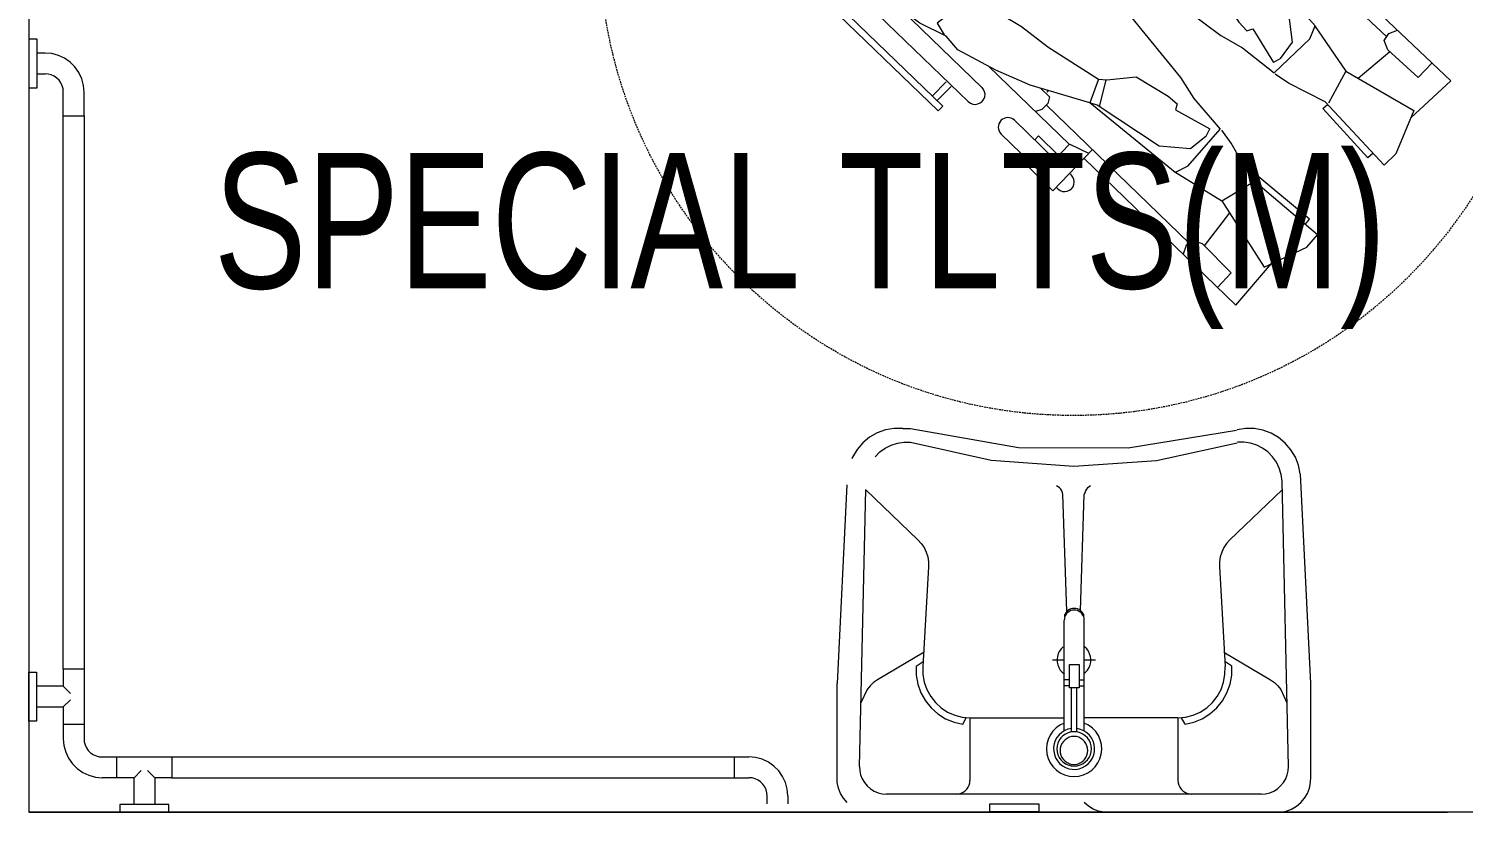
# Model space of a CAD drawing. Header units: millimetres. Extents: x 26027 to 581921, y 7230 to 233891.
# Drawn here: x 512924 to 515043, y 136760 to 137918 of the extents above; entities that cross this region are included whole.
import ezdxf

# ---------------------------------------------------------------- set-up
doc = ezdxf.new("R2010")
doc.units = ezdxf.units.MM
doc.header["$LTSCALE"] = 5
doc.linetypes.add('TRATTEGGIATA', pattern=[0.75, 0.5, -0.25])
doc.layers.get('0').update_dxf_attribs({"color": 252})
for name, color, linetype, lineweight in [('72_EGR_BASE_TEXT', 252, 'Continuous', 5), ('LOADING', 252, 'Continuous', 5), ('SANIT', 252, 'Continuous', 5), ('Walls', 252, 'Continuous', 5)]:
    doc.layers.add(name, color=color, linetype=linetype, lineweight=lineweight)
doc.styles.add('X3G_ENTITY_2587EA', font='swisscl.ttf', dxfattribs={"height": 200})

# ---------------------------------------------------------------- blocks, each defined once
blk = doc.blocks.new('Wheelchair')
for p, q in [((9688.8, 4580.4), (9636.3, 4519)), ((9688.8, 4580.4), (9913.2, 4363.8)), ((9695.9, 4532.4), (9716, 4554.1)), ((9647.3, 4524.1), (9584.2, 4494.7)), ((9709.9, 4426.2), (9647.3, 4524.1)), ((9695.9, 4532.4), (9738.4, 4489.9)), ((9584.2, 4494.7), (9568.2, 4476.7)), ((9698.4, 4444.2), (9735.9, 4492.5)), ((9752.5, 4485), (9762.6, 4492.4)), ((9762.6, 4492.4), (9766.7, 4505.2)), ((9568.2, 4476.7), (9665.9, 4393.6)), ((9738.4, 4489.9), (9752.5, 4485)), ((9968.8, 4285), (9757.7, 4488.8)), ((9586.8, 4461), (9580.1, 4453.2)), ((9580.1, 4453.2), (9656.4, 4390)), ((9709.9, 4426.2), (9663.7, 4398.5)), ((9779.1, 4383.2), (9709.9, 4426.2)), ((9900.5, 4350.6), (9959.2, 4411.4)), ((9951.7, 4408.7), (9954.5, 4406)), ((9959.2, 4411.4), (10010.4, 4361.2)), ((9656.4, 4390), (9661.8, 4397.1)), ((9665.9, 4393.6), (9695.8, 4341.1)), ((9933.8, 4386.5), (9932, 4388.3)), ((9934.6, 4342.8), (9980.6, 4390.4)), ((9452.6, 4357.1), (9469.8, 4373.8)), ((9469.8, 4373.8), (9557.2, 4280)), ((9759.9, 4375.2), (9711.9, 4320.3)), ((9759.9, 4375.2), (9778.4, 4384.2)), ((9778.4, 4384.2), (9904.8, 4281.6)), ((10015.9, 4307.3), (9956.1, 4365)), ((9975.8, 4385.5), (10035.6, 4327.8)), ((9426, 4292.7), (9452.6, 4357.1)), ((9486.4, 4356), (9493.9, 4363)), ((9493.9, 4363), (9560.4, 4289.7)), ((9732.8, 4330.6), (9756, 4349.7)), ((9756, 4349.7), (9802, 4345.5)), ((9802, 4345.5), (9893.6, 4285.1)), ((9934.3, 4342.8), (9906.5, 4356.1)), ((9950.7, 4359.5), (9980.6, 4330.3)), ((10010.4, 4361.2), (10005.8, 4356.5)), ((9695.8, 4341.1), (9709.9, 4321.7)), ((9732.8, 4330.6), (9727.3, 4319.9)), ((9934.7, 4342.9), (10054.3, 4227.4)), ((9980.6, 4330.3), (9986.1, 4336)), ((9371.6, 4248.8), (9430.7, 4303.9)), ((9751.1, 4275.1), (9711.9, 4320.3)), ((9778.1, 4291.7), (9727.3, 4319.9)), ((9526.6, 4234.6), (9426, 4292.7)), ((9526.6, 4234.6), (9552.2, 4282)), ((9560.4, 4289.7), (9553.6, 4283.9)), ((9775.8, 4283), (9778.1, 4291.7)), ((9789, 4271.5), (9775.8, 4283)), ((9890.5, 4287.2), (9880.7, 4247.5)), ((9891.8, 4246.6), (9904.8, 4281.6)), ((9893.6, 4285.1), (9904.8, 4281.6)), ((9904.8, 4281.6), (9992.8, 4255.2)), ((9964, 4272.7), (9966.8, 4282.3)), ((9966.8, 4282.3), (9975.4, 4291.3)), ((9975.4, 4291.3), (9984.9, 4294.4)), ((10121.6, 4286.3), (10128.5, 4293.5)), ((10121.6, 4286.3), (10499.3, 3921.8)), ((10128.5, 4293.5), (10506.2, 3929)), ((9557.2, 4280), (9611, 4252.4)), ((9770.8, 4244.3), (9751.1, 4275.1)), ((9836.1, 4243.1), (9789, 4271.5)), ((9977.3, 4259.9), (9964, 4272.7)), ((9967.7, 4265.7), (9965.5, 4263.4)), ((10489.5, 3888.5), (10084.1, 4279.7)), ((10129.9, 4278.3), (10109.5, 4257.2)), ((10137.1, 4271.4), (10116.7, 4250.3)), ((9371.6, 4248.8), (9598.1, 4034.2)), ((9419.9, 4243.9), (9399.1, 4222.7)), ((9419.9, 4243.9), (9464.3, 4203.2)), ((9508.1, 4245.3), (9461.6, 4205.7)), ((9611, 4252.4), (9631.1, 4239.2)), ((9989.6, 3975.8), (9770.8, 4244.3)), ((9879.4, 4247.6), (9836.1, 4243.1)), ((9891.8, 4246.6), (9879.4, 4247.6)), ((9966.5, 4198.9), (9891.8, 4246.6)), ((9992.8, 4255.2), (10043.4, 4233.2)), ((10183.1, 4143.7), (10063.9, 4258.7)), ((9572.7, 4167.4), (9526.6, 4234.6)), ((9579.9, 4186.9), (9632.5, 4237.3)), ((9623.1, 4216), (9633.6, 4221.9)), ((9679.4, 4200.1), (9632.5, 4237.3)), ((9664, 4172.4), (9633.6, 4221.9)), ((10043.4, 4233.2), (10099.8, 4203.2)), ((9464.3, 4203.2), (9469.8, 4189.4)), ((9623.1, 4216), (9605.2, 4191.9)), ((9711.1, 4181.9), (9679.4, 4200.1)), ((10005.5, 4168.6), (9966.5, 4198.9)), ((10099.8, 4203.2), (10116.9, 4183)), ((9462.9, 4179), (9450.3, 4174.3)), ((9469.8, 4189.4), (9462.9, 4179)), ((9679.2, 3982.3), (9466.2, 4184.1)), ((9579.9, 4186.9), (9571.7, 4168)), ((9605.2, 4191.9), (9611.4, 4146.2)), ((9672.6, 4175.1), (9664, 4172.4)), ((9684.7, 4162.4), (9672.6, 4175.1)), ((9989.1, 3975.3), (9711.1, 4181.9)), ((10116.9, 4183), (10155.6, 4163.8)), ((10130.2, 4164), (10120, 4181.2)), ((9571.7, 4168), (9679.8, 4046.3)), ((9715.1, 4116.7), (9684.7, 4162.4)), ((10047.5, 4143.9), (10005.5, 4168.6)), ((10087.4, 4131), (10130.2, 4164)), ((10155.6, 4163.8), (10251.2, 4093.6)), ((9611.4, 4146.2), (9675.8, 4057.3)), ((9851.9, 4142.1), (9833.2, 4122.2)), ((9849, 4139.2), (9835.9, 4124.9)), ((10087.4, 4131), (10047.5, 4143.9)), ((9712.6, 4073.2), (9715.1, 4116.7)), ((9816.8, 4105.4), (9835.9, 4124.9)), ((10135, 4071.7), (10087.4, 4131)), ((10251.2, 4093.6), (10204.7, 4088.4)), ((10251.2, 4093.6), (10275.8, 4069.8)), ((9673.6, 4060.4), (9712.8, 4071.9)), ((9714.2, 4060.8), (9712.6, 4073.2)), ((10097.7, 4073.5), (9997.2, 3968.1)), ((10187.6, 4070.2), (10097.7, 4073.5)), ((10204.7, 4088.4), (10101.2, 3978.7)), ((10275.8, 4069.8), (10283, 4047)), ((9610.7, 4047.5), (9552.6, 3986.2)), ((9675.8, 4057.3), (9679.8, 4046.3)), ((9714.2, 4060.8), (9679.8, 4046.3)), ((9765.1, 3988.4), (9714.2, 4060.8)), ((10283, 4047), (10281.4, 4032.7)), ((10469.2, 3867.5), (10283.1, 4047.1)), ((9619.9, 4014.1), (9605.4, 4041.3)), ((9679.8, 4046.3), (9710.1, 3959.6)), ((10281.4, 4032.7), (10176, 3886.7)), ((9576.3, 4012.7), (9574.4, 4014.4)), ((9619.9, 4013.8), (9574.4, 3965.8)), ((9619.9, 4013.8), (9740.6, 3899.4)), ((10271, 4018.3), (10309.2, 3981.4)), ((9552.6, 3986.2), (9605, 3937.3)), ((9554.9, 3993.8), (9557.7, 3991.1)), ((9659, 3934.2), (9598.7, 3991.4)), ((9604, 3997), (9634.5, 3968.4)), ((9681.9, 3984.4), (9673.3, 3975.3)), ((9691.3, 3987.6), (9681.9, 3984.4)), ((9704.7, 3974.8), (9691.3, 3987.6)), ((9698.5, 3984.2), (9700.7, 3986.4)), ((9797.1, 3950.8), (9765.1, 3988.4)), ((10294.8, 3967.5), (10259.1, 4001.9)), ((9579.2, 3970.8), (9639.5, 3913.6)), ((9634.5, 3968.4), (9629, 3962.7)), ((9673.3, 3975.3), (9670.6, 3965.7)), ((9896.3, 3862.9), (9997.1, 3968)), ((9989.1, 3975.3), (9986.9, 3977.9)), ((10002.4, 3961.7), (9989.1, 3975.3)), ((9997.1, 3968.1), (9995.9, 3966.7)), ((10002.4, 3961.7), (10003.2, 3962.2)), ((10003.8, 3963), (10017, 3972.2)), ((10017, 3972.2), (10055.4, 3976.6)), ((10055.4, 3976.6), (10092.1, 3970.4)), ((10101.2, 3978.7), (10059.8, 3939.5)), ((10101.2, 3978.7), (10167.6, 3911)), ((10310.6, 3982.9), (10291.2, 3962.7)), ((10291.2, 3962.7), (10369.7, 3886.9)), ((10389.2, 3907.1), (10310.6, 3982.9)), ((9605, 3937.3), (9609.5, 3942)), ((9710.1, 3959.6), (9734.3, 3910)), ((9823.7, 3909.9), (9797.1, 3950.8)), ((9993.9, 3948), (9991.2, 3909.5)), ((10002.4, 3961.7), (9993.9, 3948)), ((10491.3, 3929.5), (10470.9, 3908.4)), ((10499.3, 3921.8), (10506.2, 3929)), ((9734.3, 3910), (9766.8, 3855.1)), ((9838.4, 3870.6), (9823.7, 3909.9)), ((9991.2, 3909.5), (9999, 3873.1)), ((9991.2, 3863.6), (10028.5, 3906.8)), ((10369.7, 3886.9), (10389.2, 3907.1)), ((9830, 3774.5), (9709.7, 3888.4)), ((9689.7, 3867.2), (10098.6, 3479.7)), ((9838.4, 3870.6), (9807.3, 3826.4)), ((9899.8, 3825.8), (9838.4, 3870.6)), ((9886.2, 3755.3), (9991.2, 3863.6)), ((9903.6, 3773.2), (9896.3, 3862.9)), ((9991.2, 3863.6), (10061.7, 3800.3)), ((9693.1, 3821.6), (9713.3, 3842.9)), ((9700.4, 3814.7), (9720.5, 3836)), ((9766.8, 3855.1), (9787.8, 3838.9)), ((9787.8, 3838.9), (9808.6, 3801)), ((9807.3, 3826.4), (9789.7, 3835.8)), ((9684.7, 3829.6), (9677.9, 3822.3)), ((9677.9, 3822.3), (10058.9, 3461.2)), ((9684.7, 3829.6), (10065.8, 3468.5)), ((9808.6, 3801), (9883.1, 3708.7)), ((9945.2, 3681.2), (10086.4, 3793)), ((9883.1, 3708.7), (9886.2, 3755.3)), ((9883.1, 3708.7), (9907.9, 3685.2)), ((9959.2, 3692.3), (9997.7, 3655.7)), ((10011, 3670.7), (9975, 3704.8)), ((9907.9, 3685.2), (9931, 3679)), ((10118.7, 3500.9), (9930.9, 3678.8)), ((9931, 3679), (9945.2, 3681.2)), ((9996.3, 3654.2), (10015.6, 3674.6)), ((10015.6, 3674.6), (10094.8, 3599.5)), ((10075.5, 3579.1), (9996.3, 3654.2)), ((10094.8, 3599.5), (10075.5, 3579.1)), ((10057.7, 3476.1), (10077.9, 3497.4)), ((10065.8, 3468.5), (10058.9, 3461.2))]:
    blk.add_line(p, q)
at = {"color": 30, "linetype": 'TRATTEGGIATA'}
blk.add_circle((9928.9, 4043.3), 700, dxfattribs=at)
for centre, radius, start, end in [((9941.8, 4398.5), 14.2, 46.0147, 226.0147), ((10025.7, 4317.5), 14.2, 226.0147, 46.0147), ((10074, 4269.2), 14.6, 46.0147, 226.0147), ((9564.6, 4004.1), 14.2, 46.5424, 226.5424), ((9694.4, 4260), 626.4, 320.2511, 335.2615), ((9694.4, 4260), 616.4, 321.5411, 333.0972), ((9649.3, 3923.9), 14.2, 226.5424, 46.5424), ((10097.1, 3872.9), 80.1, 316.0147, 28.3763), ((9699.7, 3877.8), 14.6, 46.5424, 226.5424), ((10479.4, 3878), 14.6, 226.0147, 46.0147), ((10096.6, 3872.4), 80.1, 244.1807, 316.5424), ((9692, 4257.4), 626.4, 297.2956, 312.306), ((9692, 4257.4), 616.4, 299.4599, 311.0159), ((10108.7, 3490.3), 14.6, 226.5424, 46.5424)]:
    blk.add_arc(centre, radius, start, end)

msp = doc.modelspace()

# ---------------------------------------------------------------- linework, layer by layer
at = {"layer": 'SANIT'}
for p, q in [((512936.2, 137902.2, 0), (512924.5, 137902.2, 0)), ((512924.5, 137830.2, 0), (512924.5, 137902.2, 0)), ((512936.2, 137830.2, 0), (512936.2, 137902.2, 0)), ((512947.9, 137881.5, 0), (512936.2, 137881.5, 0)), ((512957.9, 137880.7, 0), (512947.9, 137881.5, 0)), ((512967.6, 137878.1, 0), (512957.9, 137880.7, 0)), ((512976.7, 137873.8, 0), (512967.6, 137878.1, 0)), ((512984.9, 137868.1, 0), (512976.7, 137873.8, 0)), ((512936.2, 137850.9, 0), (512947.9, 137850.9, 0)), ((512952.6, 137850.5, 0), (512947.9, 137850.9, 0)), ((512957.1, 137849.3, 0), (512952.6, 137850.5, 0)), ((512961.4, 137847.3, 0), (512957.1, 137849.3, 0)), ((512992, 137861, 0), (512984.9, 137868.1, 0)), ((512997.8, 137852.7, 0), (512992, 137861, 0)), ((513002, 137843.6, 0), (512997.8, 137852.7, 0)), ((512924.5, 137830.2, 0), (512936.2, 137830.2, 0)), ((512965.3, 137844.6, 0), (512961.4, 137847.3, 0)), ((512968.6, 137841.3, 0), (512965.3, 137844.6, 0)), ((512971.3, 137837.4, 0), (512968.6, 137841.3, 0)), ((512973.3, 137833.2, 0), (512971.3, 137837.4, 0)), ((512974.5, 137828.6, 0), (512973.3, 137833.2, 0)), ((512974.9, 137823.9, 0), (512974.5, 137828.6, 0)), ((513004.6, 137833.9, 0), (513002, 137843.6, 0)), ((513005.5, 137823.9, 0), (513004.6, 137833.9, 0)), ((512974.9, 137788.8, 0), (512974.9, 137823.9, 0)), ((513005.5, 137788.8, 0), (513005.5, 137823.9, 0)), ((512974.9, 137788.8, 0), (513005.5, 137788.8, 0)), ((512974.9, 136971.6, 0), (512974.9, 137788.8, 0)), ((513005.5, 137788.8, 0), (513005.5, 136869, 0)), ((514176.9, 137320.5, 0), (514165.6, 137314.1, 0)), ((514189.1, 137324.9, 0), (514176.9, 137320.5, 0)), ((514201.9, 137327.1, 0), (514189.1, 137324.9, 0)), ((514214.8, 137327.1, 0), (514201.9, 137327.1, 0)), ((514214.8, 137327, 0), (514226, 137327, 0)), ((514226, 137327, 0), (514385.6, 137299.1, 0)), ((514547.7, 137298.3, 0), (514707.6, 137324.8, 0)), ((514721.1, 137327.1, 0), (514708.4, 137325, 0)), ((514733.9, 137327, 0), (514721.1, 137327.1, 0)), ((514746.6, 137324.7, 0), (514733.9, 137327, 0)), ((514758.7, 137320.3, 0), (514746.6, 137324.7, 0)), ((514769.8, 137313.9, 0), (514758.7, 137320.3, 0)), ((514155.6, 137305.9, 0), (514147.2, 137296, 0)), ((514165.6, 137314.1, 0), (514155.6, 137305.9, 0)), ((514188.8, 137298.2, 0), (514197.5, 137302.6, 0)), ((514197.5, 137302.6, 0), (514206.8, 137305.5, 0)), ((514206.8, 137305.5, 0), (514216.4, 137306.9, 0)), ((514216.4, 137306.9, 0), (514226.1, 137306.7, 0)), ((514226.1, 137306.7, 0), (514345.4, 137280.2, 0)), ((514385.6, 137299.1, 0), (514547.7, 137298.3, 0)), ((514589.2, 137279.9, 0), (514708.6, 137306, 0)), ((514708.6, 137306, 0), (514708.6, 137306, 0)), ((514718.6, 137306.9, 0), (514708.9, 137306.7, 0)), ((514728.2, 137305.5, 0), (514718.6, 137306.9, 0)), ((514737.5, 137302.6, 0), (514728.2, 137305.5, 0)), ((514746.2, 137298.2, 0), (514737.5, 137302.6, 0)), ((514779.7, 137305.6, 0), (514769.8, 137313.9, 0)), ((514788, 137295.8, 0), (514779.7, 137305.6, 0)), ((514140.6, 137284.9, 0), (514139.5, 137282.1, 0)), ((514147.2, 137296, 0), (514140.6, 137284.9, 0)), ((514174.1, 137285.4, 0), (514181, 137292.4, 0)), ((514181, 137292.4, 0), (514188.8, 137298.2, 0)), ((514345.4, 137280.2, 0), (514467.3, 137271.3, 0)), ((514467.3, 137271.3, 0), (514589.2, 137279.9, 0)), ((514754.1, 137292.4, 0), (514746.2, 137298.2, 0)), ((514760.9, 137285.4, 0), (514754.1, 137292.4, 0)), ((514766.5, 137277.4, 0), (514760.9, 137285.4, 0)), ((514770.8, 137268.5, 0), (514766.5, 137277.4, 0)), ((514794.5, 137284.7, 0), (514788, 137295.8, 0)), ((514799.1, 137272.7, 0), (514794.5, 137284.7, 0)), ((514773.6, 137259.1, 0), (514770.8, 137268.5, 0)), ((514774.9, 137249.3, 0), (514773.6, 137259.1, 0)), ((514801.5, 137260.1, 0), (514799.1, 137272.7, 0)), ((514817.4, 136950.6, 0), (514802.3, 137259.6, 0)), ((514132, 137244, 0), (514117.6, 136950.6, 0)), ((514150.8, 136828, 0), (514159.9, 137237.2, 0)), ((514159.9, 137236.7, 0), (514237.1, 137162.9, 0)), ((514444, 137241.1, 0), (514441.5, 137242.4, 0)), ((514446.1, 137239.3, 0), (514444, 137241.1, 0)), ((514447.9, 137237.3, 0), (514446.1, 137239.3, 0)), ((514449.4, 137234.9, 0), (514447.9, 137237.3, 0)), ((514450.4, 137232.3, 0), (514449.4, 137234.9, 0)), ((514484.4, 137234.9, 0), (514483.4, 137232.3, 0)), ((514485.9, 137237.3, 0), (514484.4, 137234.9, 0)), ((514487.7, 137239.3, 0), (514485.9, 137237.3, 0)), ((514489.8, 137241.1, 0), (514487.7, 137239.3, 0)), ((514492.2, 137242.4, 0), (514489.8, 137241.1, 0)), ((514775.2, 137236.7, 0), (514697.9, 137162.9, 0)), ((514784.2, 136828, 0), (514774.9, 137249.3, 0)), ((514450.9, 137229.6, 0), (514450.4, 137232.3, 0)), ((514457.1, 137057.3, 0), (514450.9, 137229.5, 0)), ((514477.1, 137058.3, 0), (514482.8, 137229.5, 0)), ((514483.4, 137232.3, 0), (514482.8, 137229.6, 0)), ((514237.1, 137162.9, 0), (514242.1, 137157.4, 0)), ((514242.1, 137157.4, 0), (514246.2, 137151.3, 0)), ((514246.2, 137151.3, 0), (514249.4, 137144.6, 0)), ((514688.8, 137151.3, 0), (514685.7, 137144.6, 0)), ((514692.9, 137157.4, 0), (514688.8, 137151.3, 0)), ((514697.9, 137162.9, 0), (514692.9, 137157.4, 0)), ((514249.4, 137144.6, 0), (514251.6, 137137.5, 0)), ((514251.6, 137137.5, 0), (514252.7, 137130.1, 0)), ((514252.7, 137130.1, 0), (514252.7, 137122.7, 0)), ((514682.4, 137130.1, 0), (514682.3, 137122.7, 0)), ((514683.5, 137137.5, 0), (514682.4, 137130.1, 0)), ((514685.7, 137144.6, 0), (514683.5, 137137.5, 0)), ((514252.7, 137122.7, 0), (514244.3, 136975.4, 0)), ((514682.3, 137122.7, 0), (514690.7, 136975.4, 0)), ((514453.4, 137046.7, 0), (514453.2, 137044.1, 0)), ((514454, 137049.2, 0), (514453.4, 137046.7, 0)), ((514455.2, 137054.4, 0), (514454, 137052.2, 0)), ((514454, 137049, 0), (514454, 137052.2, 0)), ((514455.1, 137051.6, 0), (514454, 137049.2, 0)), ((514456.6, 137053.7, 0), (514455.1, 137051.6, 0)), ((514456.7, 137056.4, 0), (514455.2, 137054.4, 0)), ((514458.4, 137055.5, 0), (514456.6, 137053.7, 0)), ((514458.5, 137058.2, 0), (514456.7, 137056.4, 0)), ((514460.6, 137057, 0), (514458.4, 137055.5, 0)), ((514460.7, 137059.6, 0), (514458.5, 137058.2, 0)), ((514462.9, 137058.1, 0), (514460.6, 137057, 0)), ((514463, 137060.6, 0), (514460.7, 137059.6, 0)), ((514465.4, 137058.7, 0), (514462.9, 137058.1, 0)), ((514465.4, 137061.2, 0), (514463, 137060.6, 0)), ((514468, 137061.4, 0), (514465.4, 137061.2, 0)), ((514468, 137059, 0), (514465.4, 137058.7, 0)), ((514470.5, 137061.2, 0), (514468, 137061.4, 0)), ((514470.5, 137058.7, 0), (514468, 137059, 0)), ((514473, 137060.6, 0), (514470.5, 137061.2, 0)), ((514473, 137058.1, 0), (514470.5, 137058.7, 0)), ((514475.3, 137059.6, 0), (514473, 137060.6, 0)), ((514475.4, 137057, 0), (514473, 137058.1, 0)), ((514477.4, 137058.2, 0), (514475.3, 137059.6, 0)), ((514477.5, 137055.5, 0), (514475.4, 137057, 0)), ((514479.2, 137056.4, 0), (514477.4, 137058.2, 0)), ((514479.3, 137053.7, 0), (514477.5, 137055.5, 0)), ((514480.8, 137054.4, 0), (514479.2, 137056.4, 0)), ((514480.8, 137051.6, 0), (514479.3, 137053.7, 0)), ((514482, 137052.2, 0), (514480.8, 137054.4, 0)), ((514481.9, 137049.2, 0), (514480.8, 137051.6, 0)), ((514482.6, 137046.7, 0), (514481.9, 137049.2, 0)), ((514482, 137049, 0), (514482, 137052.2, 0)), ((514482.8, 137044.1, 0), (514482.6, 137046.7, 0)), ((514482.8, 136880.3, 0), (514482.8, 137044.1, 0)), ((514453.1, 136880.5, 0), (514453.2, 137043.6, 0)), ((514448.8, 137001.8, 0), (514446.2, 136998.4, 0)), ((514451.8, 137004.7, 0), (514448.8, 137001.8, 0)), ((514486.3, 137001.7, 0), (514483.3, 137004.6, 0)), ((514246.3, 136996.9, 0), (514177.2, 136955.9, 0)), ((514234.4, 136976.3, 0), (514244.8, 136983.1, 0)), ((514435.8, 136985.3, 0), (514453.1, 136985.3, 0)), ((514443.1, 136990.5, 0), (514442.5, 136986.3, 0)), ((514442.5, 136986.3, 0), (514442.7, 136982.1, 0)), ((514442.7, 136982.1, 0), (514443.6, 136978, 0)), ((514444.3, 136994.6, 0), (514443.1, 136990.5, 0)), ((514446.2, 136998.4, 0), (514444.3, 136994.6, 0)), ((514482.1, 136985.3, 0), (514499.3, 136985.3, 0)), ((514488.9, 136998.3, 0), (514486.3, 137001.7, 0)), ((514490.7, 136994.5, 0), (514488.9, 136998.3, 0)), ((514492, 136990.4, 0), (514490.7, 136994.5, 0)), ((514491.4, 136977.9, 0), (514492.3, 136982, 0)), ((514492.5, 136986.2, 0), (514492, 136990.4, 0)), ((514492.3, 136982, 0), (514492.5, 136986.2, 0)), ((514688.7, 136996.9, 0), (514757.8, 136955.9, 0)), ((514700.7, 136976.3, 0), (514690.2, 136983.1, 0)), ((512923.8, 136895.1, 0), (512923.8, 136967.1, 0)), ((512923.8, 136967.1, 0), (512935.5, 136967.1, 0)), ((512935.5, 136967.1, 0), (512935.5, 136895.1, 0)), ((512974.9, 136971.6, 0), (512974.9, 136946.4, 0)), ((513005.5, 136971.6, 0), (512974.9, 136971.6, 0)), ((514234.4, 136976.3, 0), (514234.6, 136962.8, 0)), ((514234.6, 136962.8, 0), (514237, 136949.4, 0)), ((514244.3, 136975.4, 0), (514244.5, 136963.8, 0)), ((514244.5, 136963.8, 0), (514246.5, 136952.4, 0)), ((514443.6, 136978, 0), (514445.2, 136974, 0)), ((514445.2, 136974, 0), (514447.4, 136970.4, 0)), ((514447.4, 136970.4, 0), (514450.2, 136967.2, 0)), ((514450.2, 136967.2, 0), (514453.5, 136964.6, 0)), ((514460.8, 136944.3, 0), (514460.8, 136978.4, 0)), ((514460.8, 136978.4, 0), (514475.1, 136978.4, 0)), ((514475.1, 136978.4, 0), (514475.1, 136944.3, 0)), ((514482.1, 136965.3, 0), (514484.8, 136967.2, 0)), ((514484.8, 136967.2, 0), (514487.6, 136970.3, 0)), ((514487.6, 136970.3, 0), (514489.8, 136973.9, 0)), ((514489.8, 136973.9, 0), (514491.4, 136977.9, 0)), ((514688.5, 136952.4, 0), (514690.5, 136963.8, 0)), ((514690.5, 136963.8, 0), (514690.7, 136975.4, 0)), ((514698.1, 136949.4, 0), (514700.5, 136962.8, 0)), ((514700.5, 136962.8, 0), (514700.7, 136976.3, 0)), ((512974.9, 136946.4, 0), (512935.5, 136946.4, 0)), ((512974.9, 136946.4, 0), (512985.7, 136935.6, 0)), ((514117.6, 136812.5, 0), (514117.6, 136950.6, 0)), ((514162.1, 136941.4, 0), (514152.9, 136922, 0)), ((514166.4, 136947, 0), (514162.1, 136941.4, 0)), ((514171.4, 136951.9, 0), (514166.4, 136947, 0)), ((514177.2, 136955.9, 0), (514171.4, 136951.9, 0)), ((514237, 136949.4, 0), (514241.5, 136936.7, 0)), ((514246.5, 136952.4, 0), (514250.4, 136941.5, 0)), ((514250.4, 136941.5, 0), (514255.9, 136931.3, 0)), ((514460.8, 136955.9, 0), (514452.8, 136955.9, 0)), ((514460.8, 136947, 0), (514452.8, 136947, 0)), ((514475.1, 136944.3, 0), (514460.8, 136944.3, 0)), ((514463.8, 136879.3, 0), (514463.8, 136944.3, 0)), ((514471.8, 136879.3, 0), (514471.8, 136944.3, 0)), ((514475.1, 136955.9, 0), (514482.8, 136955.9, 0)), ((514475.1, 136947, 0), (514482.8, 136947, 0)), ((514679.1, 136931.3, 0), (514684.7, 136941.5, 0)), ((514684.7, 136941.5, 0), (514688.5, 136952.4, 0)), ((514693.5, 136936.7, 0), (514698.1, 136949.4, 0)), ((514757.8, 136955.9, 0), (514763.6, 136951.9, 0)), ((514763.6, 136951.9, 0), (514768.6, 136947, 0)), ((514768.6, 136947, 0), (514772.9, 136941.4, 0)), ((514772.9, 136941.4, 0), (514782.1, 136922, 0)), ((514817.4, 136812.5, 0), (514817.4, 136950.6, 0)), ((512974.9, 136915.8, 0), (512985.7, 136926.6, 0)), ((514241.5, 136936.7, 0), (514248.1, 136924.9, 0)), ((514248.1, 136924.9, 0), (514256.6, 136914.4, 0)), ((514255.9, 136931.3, 0), (514263, 136922.3, 0)), ((514263, 136922.3, 0), (514271.4, 136914.5, 0)), ((514663.6, 136914.5, 0), (514672.1, 136922.3, 0)), ((514672.1, 136922.3, 0), (514679.1, 136931.3, 0)), ((514678.4, 136914.4, 0), (514686.9, 136924.9, 0)), ((514686.9, 136924.9, 0), (514693.5, 136936.7, 0)), ((512935.5, 136915.8, 0), (512974.9, 136915.8, 0)), ((512974.9, 136915.8, 0), (512974.9, 136890.6, 0)), ((514256.6, 136914.4, 0), (514266.6, 136905.5, 0)), ((514266.6, 136905.5, 0), (514278, 136898.4, 0)), ((514271.4, 136914.5, 0), (514281, 136908.2, 0)), ((514278, 136898.4, 0), (514290.4, 136893.3, 0)), ((514281, 136908.2, 0), (514291.5, 136903.6, 0)), ((514291.5, 136903.6, 0), (514302.5, 136900.8, 0)), ((514302.5, 136900.8, 0), (514313.9, 136899.8, 0)), ((514303.4, 136890.4, 0), (514308.5, 136900, 0)), ((514313.9, 136899.8, 0), (514313.9, 136807.4, 0)), ((514313.9, 136899.8, 0), (514453.1, 136899.8, 0)), ((514621.1, 136899.8, 0), (514482.1, 136899.8, 0)), ((514621.1, 136899.8, 0), (514632.5, 136900.8, 0)), ((514621.1, 136899.8, 0), (514621.1, 136807.4, 0)), ((514631.6, 136890.4, 0), (514626.5, 136900, 0)), ((514632.5, 136900.8, 0), (514643.5, 136903.6, 0)), ((514643.5, 136903.6, 0), (514654, 136908.2, 0)), ((514644.6, 136893.3, 0), (514657, 136898.4, 0)), ((514654, 136908.2, 0), (514663.6, 136914.5, 0)), ((514657, 136898.4, 0), (514668.4, 136905.5, 0)), ((514668.4, 136905.5, 0), (514678.4, 136914.4, 0)), ((512935.5, 136895.1, 0), (512923.8, 136895.1, 0)), ((512974.9, 136890.6, 0), (513005.5, 136890.6, 0)), ((512974.9, 136890.6, 0), (512974.9, 136869, 0)), ((514290.4, 136893.3, 0), (514303.5, 136890.4, 0)), ((514436.2, 136879.9, 0), (514432.2, 136874.1, 0)), ((514441.2, 136885, 0), (514436.2, 136879.9, 0)), ((514446.9, 136889.1, 0), (514441.2, 136885, 0)), ((514445.7, 136874.7, 0), (514442.4, 136870.6, 0)), ((514449.5, 136878.2, 0), (514445.7, 136874.7, 0)), ((514453.3, 136892.1, 0), (514446.9, 136889.1, 0)), ((514453.9, 136880.9, 0), (514449.5, 136878.2, 0)), ((514454.9, 136875.9, 0), (514451.3, 136873.4, 0)), ((514458.7, 136882.9, 0), (514453.9, 136880.9, 0)), ((514459, 136877.8, 0), (514454.9, 136875.9, 0)), ((514463.8, 136884, 0), (514458.7, 136882.9, 0)), ((514463.3, 136878.9, 0), (514459, 136877.8, 0)), ((514467.8, 136879.3, 0), (514463.3, 136878.9, 0)), ((514472.2, 136878.9, 0), (514467.8, 136879.3, 0)), ((514476.6, 136877.8, 0), (514472.2, 136878.9, 0)), ((514472.4, 136884, 0), (514472.4, 136884, 0)), ((514477.4, 136882.7, 0), (514472.4, 136884, 0)), ((514480.6, 136875.9, 0), (514476.6, 136877.8, 0)), ((514482.2, 136880.7, 0), (514477.4, 136882.7, 0)), ((514484.3, 136873.4, 0), (514480.6, 136875.9, 0)), ((514486.5, 136877.8, 0), (514482.2, 136880.7, 0)), ((514482.8, 136891.9, 0), (514482.8, 136891.9, 0)), ((514489.1, 136888.8, 0), (514482.8, 136891.9, 0)), ((514490.3, 136874.3, 0), (514486.5, 136877.8, 0)), ((514494.8, 136884.6, 0), (514489.1, 136888.8, 0)), ((514499.7, 136879.5, 0), (514494.8, 136884.6, 0)), ((514503.6, 136873.6, 0), (514499.7, 136879.5, 0)), ((514631.6, 136890.4, 0), (514644.6, 136893.3, 0)), ((512974.9, 136869, 0), (512975.8, 136859, 0)), ((512975.8, 136859, 0), (512978.4, 136849.3, 0)), ((513005.5, 136869, 0), (513005.9, 136864.3, 0)), ((513005.9, 136864.3, 0), (513007.1, 136859.8, 0)), ((513007.1, 136859.8, 0), (513009.1, 136855.5, 0)), ((513009.1, 136855.5, 0), (513011.8, 136851.6, 0)), ((514427.5, 136860.8, 0), (514426.9, 136853.8, 0)), ((514426.9, 136853.8, 0), (514427.6, 136846.7, 0)), ((514429.3, 136867.7, 0), (514427.5, 136860.8, 0)), ((514432.2, 136874.1, 0), (514429.3, 136867.7, 0)), ((514438.3, 136861.2, 0), (514437.5, 136856, 0)), ((514437.5, 136856, 0), (514437.6, 136850.8, 0)), ((514440, 136866.1, 0), (514438.3, 136861.2, 0)), ((514442.4, 136870.6, 0), (514440, 136866.1, 0)), ((514442.5, 136858.4, 0), (514442.1, 136854, 0)), ((514442.1, 136854, 0), (514442.5, 136849.6, 0)), ((514443.7, 136862.6, 0), (514442.5, 136858.4, 0)), ((514445.6, 136866.6, 0), (514443.7, 136862.6, 0)), ((514448.1, 136870.3, 0), (514445.6, 136866.6, 0)), ((514447.4, 136855.1, 0), (514447.1, 136851.5, 0)), ((514448.3, 136858.6, 0), (514447.4, 136855.1, 0)), ((514451.3, 136873.4, 0), (514448.1, 136870.3, 0)), ((514449.8, 136861.9, 0), (514448.3, 136858.6, 0)), ((514451.9, 136864.9, 0), (514449.8, 136861.9, 0)), ((514454.4, 136867.4, 0), (514451.9, 136864.9, 0)), ((514457.3, 136869.5, 0), (514454.4, 136867.4, 0)), ((514460.5, 136871, 0), (514457.3, 136869.5, 0)), ((514464, 136872, 0), (514460.5, 136871, 0)), ((514467.5, 136872.3, 0), (514464, 136872, 0)), ((514471.1, 136872, 0), (514467.5, 136872.3, 0)), ((514474.5, 136871, 0), (514471.1, 136872, 0)), ((514477.7, 136869.5, 0), (514474.5, 136871, 0)), ((514480.6, 136867.4, 0), (514477.7, 136869.5, 0)), ((514483.1, 136864.9, 0), (514480.6, 136867.4, 0)), ((514485.2, 136861.9, 0), (514483.1, 136864.9, 0)), ((514487.4, 136870.3, 0), (514484.3, 136873.4, 0)), ((514486.7, 136858.6, 0), (514485.2, 136861.9, 0)), ((514487.6, 136855.1, 0), (514486.7, 136858.6, 0)), ((514490, 136866.6, 0), (514487.4, 136870.3, 0)), ((514487.9, 136851.5, 0), (514487.6, 136855.1, 0)), ((514491.9, 136862.6, 0), (514490, 136866.6, 0)), ((514493.5, 136870.1, 0), (514490.3, 136874.3, 0)), ((514493, 136858.4, 0), (514491.9, 136862.6, 0)), ((514493.4, 136854, 0), (514493, 136858.4, 0)), ((514493, 136849.6, 0), (514493.4, 136854, 0)), ((514495.8, 136865.5, 0), (514493.5, 136870.1, 0)), ((514497.4, 136860.6, 0), (514495.8, 136865.5, 0)), ((514498.1, 136855.4, 0), (514497.4, 136860.6, 0)), ((514497.9, 136850.2, 0), (514498.1, 136855.4, 0)), ((514506.4, 136867.1, 0), (514503.6, 136873.6, 0)), ((514508.1, 136860.3, 0), (514506.4, 136867.1, 0)), ((514508.6, 136853.2, 0), (514508.1, 136860.3, 0)), ((512978.4, 136849.3, 0), (512982.6, 136840.2, 0)), ((512982.6, 136840.2, 0), (512988.4, 136832, 0)), ((513011.8, 136851.6, 0), (513015.1, 136848.3, 0)), ((513015.1, 136848.3, 0), (513019, 136845.6, 0)), ((513019, 136845.6, 0), (513023.3, 136843.6, 0)), ((513023.3, 136843.6, 0), (513027.8, 136842.4, 0)), ((513027.8, 136842.4, 0), (513032.5, 136842, 0)), ((513032.5, 136842, 0), (513135.1, 136842, 0)), ((513054.1, 136811.4, 0), (513054.1, 136842, 0)), ((513135.1, 136842, 0), (513135.1, 136811.4, 0)), ((513135.1, 136842, 0), (513965.8, 136842, 0)), ((513965.8, 136842, 0), (513987.4, 136842, 0)), ((513965.8, 136842, 0), (513965.8, 136811.6, 0)), ((513997.4, 136841.1, 0), (513987.4, 136842, 0)), ((514007.1, 136838.5, 0), (513997.4, 136841.1, 0)), ((514016.2, 136834.3, 0), (514007.1, 136838.5, 0)), ((514024.5, 136828.5, 0), (514016.2, 136834.3, 0)), ((514427.6, 136846.7, 0), (514429.4, 136839.9, 0)), ((514429.4, 136839.9, 0), (514432.4, 136833.5, 0)), ((514432.4, 136833.5, 0), (514436.5, 136827.7, 0)), ((514437.6, 136850.8, 0), (514438.6, 136845.7, 0)), ((514438.6, 136845.7, 0), (514440.4, 136840.9, 0)), ((514440.4, 136840.9, 0), (514443.1, 136836.4, 0)), ((514442.5, 136849.6, 0), (514443.7, 136845.3, 0)), ((514443.1, 136836.4, 0), (514446.4, 136832.4, 0)), ((514443.7, 136845.3, 0), (514445.6, 136841.3, 0)), ((514445.6, 136841.3, 0), (514448.1, 136837.7, 0)), ((514446.4, 136832.4, 0), (514450.4, 136829.1, 0)), ((514447.1, 136851.5, 0), (514447.4, 136847.9, 0)), ((514447.4, 136847.9, 0), (514448.3, 136844.5, 0)), ((514448.1, 136837.7, 0), (514451.3, 136834.6, 0)), ((514448.3, 136844.5, 0), (514449.8, 136841.2, 0)), ((514449.8, 136841.2, 0), (514451.9, 136838.2, 0)), ((514451.3, 136834.6, 0), (514454.9, 136832, 0)), ((514451.9, 136838.2, 0), (514454.4, 136835.7, 0)), ((514454.4, 136835.7, 0), (514457.3, 136833.6, 0)), ((514457.3, 136833.6, 0), (514460.5, 136832.1, 0)), ((514474.5, 136832.1, 0), (514477.7, 136833.6, 0)), ((514477.7, 136833.6, 0), (514480.6, 136835.7, 0)), ((514480.6, 136835.7, 0), (514483.1, 136838.2, 0)), ((514480.6, 136832, 0), (514484.3, 136834.6, 0)), ((514483.1, 136838.2, 0), (514485.2, 136841.2, 0)), ((514484.3, 136834.6, 0), (514487.4, 136837.7, 0)), ((514485.2, 136841.2, 0), (514486.7, 136844.5, 0)), ((514486.7, 136844.5, 0), (514487.6, 136847.9, 0)), ((514487.4, 136837.7, 0), (514490, 136841.3, 0)), ((514487.6, 136847.9, 0), (514487.9, 136851.5, 0)), ((514488.7, 136832, 0), (514492.1, 136835.9, 0)), ((514490, 136841.3, 0), (514491.9, 136845.3, 0)), ((514491.9, 136845.3, 0), (514493, 136849.6, 0)), ((514492.1, 136835.9, 0), (514494.9, 136840.3, 0)), ((514494.9, 136840.3, 0), (514496.8, 136845.1, 0)), ((514496.8, 136845.1, 0), (514497.9, 136850.2, 0)), ((514498.7, 136827.3, 0), (514502.8, 136833.1, 0)), ((514502.8, 136833.1, 0), (514505.9, 136839.4, 0)), ((514505.9, 136839.4, 0), (514507.9, 136846.2, 0)), ((514507.9, 136846.2, 0), (514508.6, 136853.2, 0)), ((512988.4, 136832, 0), (512995.5, 136824.9, 0)), ((512995.5, 136824.9, 0), (513003.7, 136819.1, 0)), ((513003.7, 136819.1, 0), (513012.8, 136814.9, 0)), ((513012.8, 136814.9, 0), (513022.5, 136812.3, 0)), ((513022.5, 136812.3, 0), (513032.5, 136811.4, 0)), ((513054.1, 136811.4, 0), (513032.5, 136811.4, 0)), ((513079.3, 136811.4, 0), (513054.1, 136811.4, 0)), ((513079.3, 136811.4, 0), (513090.1, 136822.2, 0)), ((513079.3, 136772, 0), (513079.3, 136811.4, 0)), ((513109.9, 136811.4, 0), (513099.1, 136822.2, 0)), ((513109.9, 136811.4, 0), (513109.9, 136772, 0)), ((513135.1, 136811.4, 0), (513109.9, 136811.4, 0)), ((513135.1, 136811.4, 0), (513965.8, 136811.4, 0)), ((513965.8, 136811.4, 0), (513987.4, 136811.4, 0)), ((513992.1, 136811, 0), (513987.4, 136811.4, 0)), ((514031.5, 136821.4, 0), (514024.5, 136828.5, 0)), ((514037.3, 136813.2, 0), (514031.5, 136821.4, 0)), ((514041.6, 136804.1, 0), (514037.3, 136813.2, 0)), ((514118, 136804.2, 0), (514117.6, 136812.5, 0)), ((514150.8, 136828, 0), (514151.1, 136821.7, 0)), ((514151.1, 136821.7, 0), (514152.5, 136815.5, 0)), ((514152.5, 136815.5, 0), (514154.9, 136809.5, 0)), ((514436.5, 136827.7, 0), (514441.5, 136822.7, 0)), ((514441.5, 136822.7, 0), (514447.3, 136818.7, 0)), ((514447.3, 136818.7, 0), (514453.7, 136815.7, 0)), ((514450.4, 136829.1, 0), (514454.9, 136826.5, 0)), ((514453.7, 136815.7, 0), (514460.5, 136813.8, 0)), ((514454.9, 136832, 0), (514459, 136830.2, 0)), ((514454.9, 136826.5, 0), (514459.8, 136824.7, 0)), ((514459, 136830.2, 0), (514463.3, 136829, 0)), ((514459.8, 136824.7, 0), (514464.9, 136823.8, 0)), ((514460.5, 136832.1, 0), (514464, 136831.1, 0)), ((514460.5, 136813.8, 0), (514467.5, 136813.1, 0)), ((514463.3, 136829, 0), (514467.8, 136828.6, 0)), ((514464, 136831.1, 0), (514467.5, 136830.8, 0)), ((514464.9, 136823.8, 0), (514470.1, 136823.7, 0)), ((514467.5, 136830.8, 0), (514471.1, 136831.1, 0)), ((514467.5, 136813.1, 0), (514474.5, 136813.7, 0)), ((514467.8, 136828.6, 0), (514472.2, 136829, 0)), ((514470.1, 136823.7, 0), (514475.2, 136824.6, 0)), ((514471.1, 136831.1, 0), (514474.5, 136832.1, 0)), ((514472.2, 136829, 0), (514476.6, 136830.2, 0)), ((514474.5, 136813.7, 0), (514481.4, 136815.5, 0)), ((514475.2, 136824.6, 0), (514480.1, 136826.3, 0)), ((514476.6, 136830.2, 0), (514480.6, 136832, 0)), ((514480.1, 136826.3, 0), (514484.6, 136828.8, 0)), ((514481.4, 136815.5, 0), (514487.8, 136818.4, 0)), ((514484.6, 136828.8, 0), (514488.7, 136832, 0)), ((514487.8, 136818.4, 0), (514493.7, 136822.4, 0)), ((514493.7, 136822.4, 0), (514498.7, 136827.3, 0)), ((514780.2, 136809.5, 0), (514782.5, 136815.5, 0)), ((514782.5, 136815.5, 0), (514783.9, 136821.7, 0)), ((514783.9, 136821.7, 0), (514784.2, 136828, 0)), ((514817, 136804.1, 0), (514817.4, 136812.5, 0)), ((513996.7, 136809.8, 0), (513992.1, 136811, 0)), ((514000.9, 136807.8, 0), (513996.7, 136809.8, 0)), ((514004.8, 136805.1, 0), (514000.9, 136807.8, 0)), ((514008.1, 136801.8, 0), (514004.8, 136805.1, 0)), ((514010.8, 136797.9, 0), (514008.1, 136801.8, 0)), ((514012.8, 136793.6, 0), (514010.8, 136797.9, 0)), ((514014, 136789.1, 0), (514012.8, 136793.6, 0)), ((514044.2, 136794.4, 0), (514041.6, 136804.1, 0)), ((514045, 136784.4, 0), (514044.2, 136794.4, 0)), ((514119.8, 136795.9, 0), (514118, 136804.2, 0)), ((514122.9, 136788.1, 0), (514119.8, 136795.9, 0)), ((514154.9, 136809.5, 0), (514158.1, 136804.1, 0)), ((514158.1, 136804.1, 0), (514162.2, 136799.2, 0)), ((514162.2, 136799.2, 0), (514167, 136795, 0)), ((514167, 136795, 0), (514172.4, 136791.6, 0)), ((514172.4, 136791.6, 0), (514178.2, 136789.2, 0)), ((514303.9, 136789.9, 0), (514306.8, 136791.9, 0)), ((514306.8, 136791.9, 0), (514309.2, 136794.4, 0)), ((514309.2, 136794.4, 0), (514311.2, 136797.3, 0)), ((514311.2, 136797.3, 0), (514312.7, 136800.5, 0)), ((514312.7, 136800.5, 0), (514313.6, 136803.9, 0)), ((514313.6, 136803.9, 0), (514313.9, 136807.4, 0)), ((514621.1, 136807.4, 0), (514621.4, 136803.9, 0)), ((514621.4, 136803.9, 0), (514622.3, 136800.5, 0)), ((514622.3, 136800.5, 0), (514623.8, 136797.3, 0)), ((514623.8, 136797.3, 0), (514625.8, 136794.4, 0)), ((514625.8, 136794.4, 0), (514628.2, 136791.9, 0)), ((514628.2, 136791.9, 0), (514631.1, 136789.9, 0)), ((514756.8, 136789.2, 0), (514762.6, 136791.6, 0)), ((514762.6, 136791.6, 0), (514768, 136795, 0)), ((514768, 136795, 0), (514772.8, 136799.2, 0)), ((514772.8, 136799.2, 0), (514776.9, 136804.1, 0)), ((514776.9, 136804.1, 0), (514780.2, 136809.5, 0)), ((514812.2, 136788.1, 0), (514815.2, 136795.9, 0)), ((514815.2, 136795.9, 0), (514817, 136804.1, 0)), ((513058.6, 136772, 0), (513058.6, 136760.3, 0)), ((513130.6, 136772, 0), (513058.6, 136772, 0)), ((513130.6, 136760.3, 0), (513130.6, 136772, 0)), ((514014.4, 136784.4, 0), (514014, 136789.1, 0)), ((514014.4, 136772.7, 0), (514014.4, 136784.4, 0)), ((514045, 136784.4, 0), (514045, 136772.7, 0)), ((514127.2, 136781, 0), (514122.9, 136788.1, 0)), ((514132.6, 136774.6, 0), (514127.2, 136781, 0)), ((514178.2, 136789.2, 0), (514184.4, 136787.7, 0)), ((514184.4, 136787.7, 0), (514190.8, 136787.1, 0)), ((514744.2, 136787.1, 0), (514190.8, 136787.1, 0)), ((514294, 136787.1, 0), (514297.4, 136787.5, 0)), ((514297.4, 136787.5, 0), (514300.8, 136788.4, 0)), ((514300.8, 136788.4, 0), (514303.9, 136789.9, 0)), ((514343.5, 136761, 0), (514343.5, 136772.7, 0)), ((514343.5, 136772.7, 0), (514415.5, 136772.7, 0)), ((514415.5, 136772.7, 0), (514415.5, 136761, 0)), ((514488.8, 136769.2, 0), (514482.4, 136774.6, 0)), ((514495.9, 136765, 0), (514488.8, 136769.2, 0)), ((514631.1, 136789.9, 0), (514634.2, 136788.4, 0)), ((514634.2, 136788.4, 0), (514637.6, 136787.5, 0)), ((514637.6, 136787.5, 0), (514641, 136787.1, 0)), ((514744.2, 136787.1, 0), (514750.6, 136787.6, 0)), ((514750.6, 136787.6, 0), (514756.8, 136789.2, 0)), ((514788.9, 136765, 0), (514796, 136769.2, 0)), ((514796, 136769.2, 0), (514802.4, 136774.6, 0)), ((514802.4, 136774.6, 0), (514807.8, 136780.9, 0)), ((514807.8, 136780.9, 0), (514812.2, 136788.1, 0)), ((513058.6, 136760.3, 0), (513130.6, 136760.3, 0)), ((514415.5, 136761, 0), (514343.5, 136761, 0)), ((514503.7, 136762.1, 0), (514495.9, 136765, 0)), ((514511.8, 136760.5, 0), (514503.7, 136762.1, 0)), ((514520.1, 136760.3, 0), (514511.8, 136760.5, 0)), ((514773, 136760.5, 0), (514781.1, 136762.1, 0)), ((514781.1, 136762.1, 0), (514788.9, 136765, 0))]:
    msp.add_line(p, q, dxfattribs=at)
at = {"layer": 'Walls'}
for p, q in [((515123.8, 136760.3, 0), (512923.8, 136760.3, 0)), ((515123.8, 136760.3, 0), (512923.8, 136760.3, 0)), ((512924.2, 136760.3, 0), (515019, 136760.3, 0))]:
    msp.add_line(p, q, dxfattribs=at)
at = {"layer": 'Walls', "lineweight": 0, "elevation": 0}
msp.add_lwpolyline([(512924.2, 138890.3), (512924.2, 136760.3)], dxfattribs=at)

# ---------------------------------------------------------------- block references
at = {"layer": 'LOADING', "rotation": 180}
msp.add_blockref('Wheelchair', (524395.6, 142089.6, 0), dxfattribs=at)

# ---------------------------------------------------------------- texts
at = {"layer": '72_EGR_BASE_TEXT', "insert": (514063, 137734.1, 0), "char_height": 200, "attachment_point": 2, "style": 'X3G_ENTITY_2587EA'}
msp.add_mtext('SPECIAL TLTS(M)', dxfattribs=at)

doc.saveas('drawing.dxf')
